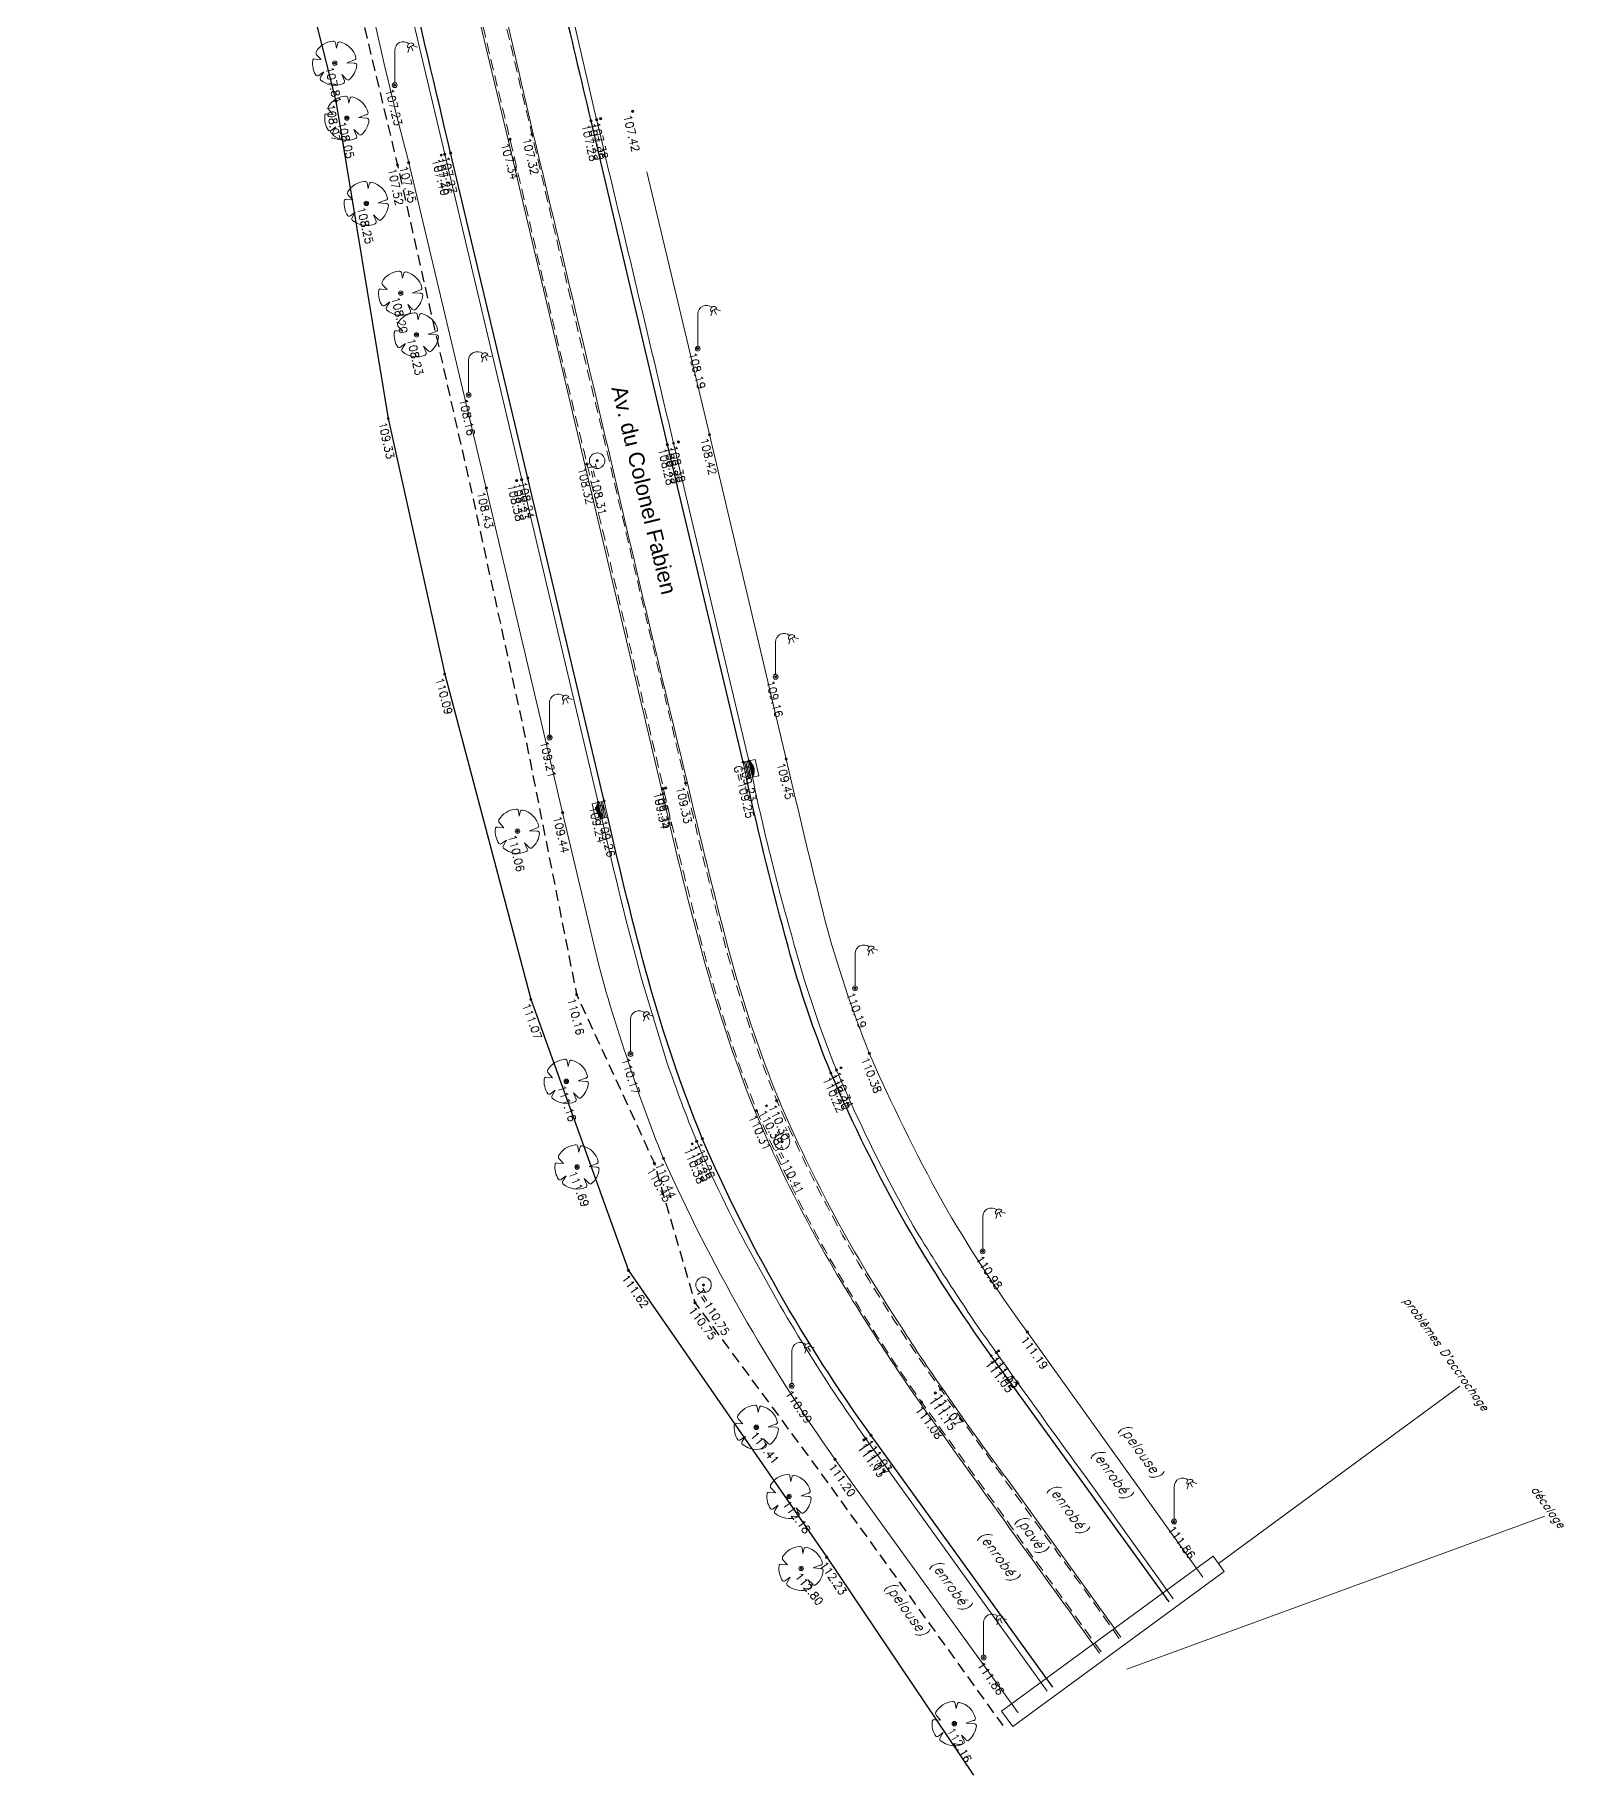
# Model space of a CAD drawing. Header units: metres. Extents: x 1657984 to 1658349, y 8187524 to 8187781.
# Drawn here: x 1657984.4 to 1658053.1, y 8187523.9 to 8187602.2 of the extents above; entities that cross this region are included whole.
import ezdxf
from ezdxf.enums import TextEntityAlignment as Align

# ---------------------------------------------------------------- set-up
doc = ezdxf.new("R2010")
doc.units = ezdxf.units.M
doc.header["$LTSCALE"] = 2
doc.header["$PDMODE"] = 32
doc.header["$PDSIZE"] = 0.1
doc.linetypes.add('CACHE', pattern=[0.375, 0.25, -0.125])
for name, color, linetype, lineweight in [('_ALTITUDE', 172, 'Continuous', 18), ('_CODE', 7, 'Continuous', 18), ('_MATRICULE', 2, 'Continuous', 18), ('_POINTS_ALTI', 172, 'Continuous', 18), ('ARBRES', 84, 'Continuous', 18), ('Observations', 4, 'Continuous', 20), ('RES_ASSDIV_SYM', 7, 'Continuous', 20), ('RES_ASSEP_SYM', 7, 'Continuous', 20), ('RES_ECL_SYM', 7, 'Continuous', 20), ('SOL_NATURE', 7, 'CACHE', 18), ('SOL_NATURE_TXT', 7, 'Continuous', 18), ('VOIRIE', 7, 'Continuous', 18), ('VOIRIE_BORDURETTE', 7, 'Continuous', 18), ('VOIRIE_NUMPOL', 7, 'Continuous', 18), ('VOIRIE_SIGHOR', 253, 'Continuous', 18)]:
    doc.layers.add(name, color=color, linetype=linetype, lineweight=lineweight)
for name, color, linetype in [('TALUS_BAS', 36, 'CACHE'), ('TALUS_HAUT', 36, 'Continuous'), ('VOIRIE_CANIVEAU', 5, 'Continuous')]:
    doc.layers.add(name, color=color, linetype=linetype)
doc.styles.add('ARIAL', font='arial.ttf', dxfattribs={"height": 0.7})
doc.styles.add('NatureSol', font='simplex.shx', dxfattribs={"oblique": 15.3})
doc.styles.add('ROMANS', font='romans.shx', dxfattribs={"oblique": 18})

# ---------------------------------------------------------------- blocks, each defined once
blk = doc.blocks.new('RC_ecl1_v7')
at = {"color": 0, "linetype": 'ByBlock', "lineweight": -2}
for points in [[(0, 0.1092785626943638), (0, 1.56632606528555, -0.6328582952916635), (0.632227533666398, 1.865772502197553)], [(0.8624435585190477, 1.819880900295288, 1.000000000000001), (0.5946039440721387, 1.677033105923609), (0.8624435585190477, 1.819880900295288)]]:
    blk.add_lwpolyline(points, format="xyb", dxfattribs=at)
for points in [[(0.6615638476839113, 1.71274505451656), (0.5901973666223803, 1.478254555438846)], [(0.7285237512955854, 1.748457003109449), (0.8356595970743423, 1.547577292274242)], [(0.7954836549072751, 1.784168951702348), (1.029974090675679, 1.712802489908864)]]:
    blk.add_lwpolyline(points, dxfattribs=at)
blk.add_circle((0, 0), 0.109278562694339, dxfattribs=at)
blk = doc.blocks.new('RA_TCir_70_v7')
at = {"color": 0, "linetype": 'ByBlock', "lineweight": -2}
blk.add_circle((0, 0), 0.35, dxfattribs=at)
blk = doc.blocks.new('RA_Aval_v7')
at = {"linetype": 'ByBlock', "lineweight": -2}
blk.add_hatch(color=0, dxfattribs=at).paths.add_polyline_path([(0.6249999999998863, 0.5), (0.5957812499995043, 0.515625), (0.5332812500001864, 0.53125), (0.4999999999998863, 0.53125), (0.4667187499999272, 0.53125), (0.4042187500001546, 0.5156250000002274), (0.3749999999998863, 0.5, 0.1909877799999934), (-1.13686837721616e-13, 0), (0.9999999999998863, 0, 0.1909877799999709)])
at = {"color": 0, "linetype": 'ByBlock', "lineweight": -2}
blk.add_lwpolyline([(0, 0), (0, 1), (1, 1), (1, 0), (0, 0, -0.19098778), (0.375, 0.5), (0.4042187500000409, 0.515625), (0.4667187500000409, 0.53125), (0.5, 0.53125), (0.5332812499999591, 0.53125), (0.5957812499999591, 0.515625), (0.625, 0.5, -0.19098778), (1, 0)], format="xyb", dxfattribs=at)
blk = doc.blocks.new('RA_GCar_v7')
at = {"color": 0}
for points in [[(0, 1), (1, 1), (1, 0), (0, 0), (0, 1)], [(0.25, 1), (0.25, 0)], [(0.5, 0), (0.5, 1)], [(0.75, 1), (0.75, 0)]]:
    blk.add_lwpolyline(points, dxfattribs=at)
blk = doc.blocks.new('PA_Feuil_v7')
at = {"color": 0, "linetype": 'ByBlock', "lineweight": -2}
for p, q in [((0.03909062693321106, 0.9133704686263107), (0.07896294334890394, 0.6751338980925732)), ((0.07896294334890394, 0.6751338980925732), (0.1383670958263369, 0.9134378556507474)), ((-0.873754222903339, 0.1781046381935166), (-0.615621926376345, 0.1584245506779662)), ((-0.615621926376345, 0.1584245506779662), (-0.8143231156161751, 0.3766980081941778)), ((0.8536832906467992, 0.1395665848598872), (0.5360794546180125, 0.02021918371022141)), ((0.5360794546180125, 0.02021918371022141), (0.8736329262595174, 0.000593005814468047)), ((-0.714413208694133, -0.55643341237676), (-0.4961127963682161, -0.3974428106944304)), ((-0.4961127963682161, -0.3974428106944304), (-0.6349381239601471, -0.6358006778719895)), ((0.4373555593245715, -0.7939152482378755), (0.3180351129846367, -0.5160219997664217)), ((0.3180351129846367, -0.5160219997664217), (0.5167228248195948, -0.7144401635038768))]:
    blk.add_line(p, q, dxfattribs=at)
blk.add_circle((0, 0), 0.1, dxfattribs=at)
for centre, radius, start, end in [((0.004947875182223432, 0.02349880032272986), 0.9729096192838115, 95.01689130566228, 149.6128913056538), ((-0.05851932910405803, 0.895765361881589), 0.09927649176365425, 10.20289130563524, 102.4948913056632), ((0.2191512662902947, 0.8555813902430337), 0.09927649176365425, 79.25789130566082, 144.4228913056451), ((0.007936726549510054, 0.007947508473606013), 0.9729096192838115, 13.73989130566205, 76.33789130565641), ((-0.00793852353680999, -0.00530013596944197), 0.9927649176365423, 172.8358913056754, 213.7228913056547), ((-0.9140803811631627, 0.109907392163327), 0.0794211934109234, 59.38789130566015, 188.0708913056812), ((-0.7055085481078883, 0.4631424372346892), 0.1389870884691159, 157.8318913056779, 218.5058913056569), ((0.8536159036224393, 0.2388430537528455), 0.09927649176365425, 270.0388913056562, 0.03889130564320286), ((0.8803319973248689, -0.1182033428263566), 0.1191317901163851, 19.41189130565428, 93.28489130565595), ((-0.774032999649491, -0.4770526694768906), 0.09927649176365425, 233.1688913056869, 306.9088913056777), ((-0.5554765166310333, -0.69531264958805), 0.09927649176365425, 143.1688913056237, 216.9088913056481), ((0.00564094096279895, -0.02249884768421091), 0.9729096192838115, 228.8228913056724, 293.7628913056517), ((0.6004100405064716, -0.6614358837037855), 0.09927649176365425, 212.3718913057033, 290.8348913056597), ((0.02316338629132423, 0.001670331453780499), 0.9729096192838115, 309.027891305662, 355.2558913056434), ((0.3447215563963402, -0.8293867500322771), 0.09927649176365425, 302.371891305678, 20.83489130565726)]:
    blk.add_arc(centre, radius, start, end, dxfattribs=at)
blk = doc.blocks.new('ALTMAT-Z')
at = {"color": 0}
blk.add_point((0, 0), dxfattribs=at)
at = {"layer": '_ALTITUDE', "style": 'ROMANS'}
blk.add_attdef('ALT', text='', height=0.36, dxfattribs=at).set_placement((0.1, -0.1), align=Align.TOP_LEFT)
at = {"layer": '_CODE', "style": 'ROMANS', "flags": 1}
blk.add_attdef('COD', text='', height=0.15, dxfattribs=at).set_placement((-0.1, 0), align=Align.MIDDLE_RIGHT)
at = {"layer": '_MATRICULE', "style": 'ROMANS', "flags": 1}
blk.add_attdef('MAT', (0.1, 0.1), '', height=0.05, dxfattribs=at)

msp = doc.modelspace()

# ---------------------------------------------------------------- linework, layer by layer
at = {"layer": 'Observations', "flags": 128}
for points in [[(1658037.616111564, 8187533.459610169), (1658048.471157551, 8187541.440935604)], [(1658033.490438641, 8187528.715088303), (1658052.29439683, 8187535.599217046)]]:
    msp.add_lwpolyline(points, dxfattribs=at)
at = {"layer": 'Observations'}
msp.add_lwpolyline([(1658037.36995376, 8187533.794611509), (1658037.87472275, 8187533.107660758), (1658028.36308989, 8187526.13509365), (1658027.858320901, 8187526.8220444)], close=True, dxfattribs=at)
at = {"layer": 'SOL_NATURE', "flags": 128}
for points in [[(1658032.329824371, 8187529.489448738, 0.0003417976835828039), (1658024.255072576, 8187540.733110622, -0.02444775094952266), (1658019.891845319, 8187547.599956095, -0.02548157032593427), (1658016.843706165, 8187553.831958729, -0.02826303733053725), (1658014.540657705, 8187560.715882614, -0.009611975843879806), (1658012.647480357, 8187568.333731267), (1658009.206133119, 8187582.933743727, 0.0002178630431369811), (1658008.133312686, 8187587.374103266), (1658005.746299482, 8187597.534460124, -0.002387105590897876), (1658004.10219493, 8187604.45183222, -0.01962337706009702), (1658002.438958882, 8187612.199400932, -0.02079044931935513), (1658001.613454162, 8187619.335278496), (1658001.311366432, 8187627.210734121, 0.001718680678858691), (1658000.762926906, 8187642.212587162), (1658000.220163567, 8187657.204646793, -0.02182741773536338), (1658000.219527023, 8187671.616061544)], [(1658033.151070124, 8187530.091878816), (1658031.645090664, 8187532.208101644, -0.004753020377001643), (1658025.116296097, 8187541.303203956, -0.01859694170555454), (1658021.174134267, 8187547.395302551, -0.02699414955304265), (1658017.742409728, 8187554.29110935, -0.03117904695424155), (1658015.413392334, 8187561.326020157, -0.008289051991101993), (1658013.640935997, 8187568.571876855, -0.0009453304625714129), (1658010.184485494, 8187583.168268846, 0.001424613644963912), (1658009.06519551, 8187587.816004299), (1658006.730866627, 8187597.759659569, -0.001168834644879033), (1658005.004672282, 8187605.047312118, -0.02049786279909878), (1658003.436560887, 8187612.370607364, -0.02214308118150496), (1658002.614270589, 8187619.725344827), (1658002.329887929, 8187627.253305211), (1658001.774345707, 8187642.233172656), (1658001.235390972, 8187657.225309803, -0.02065644474017369), (1658001.174292332, 8187671.264427449)]]:
    msp.add_lwpolyline(points, format="xyb", dxfattribs=at)
at = {"layer": 'TALUS_BAS', "flags": 128}
msp.add_lwpolyline([(1657991.228659875, 8187765.676454974), (1657991.25116807, 8187762.946126932), (1657991.35018258, 8187755.990546319), (1657991.603589335, 8187746.87276183), (1657992.342686424, 8187731.890463563), (1657993.028930163, 8187716.455082525), (1657993.247718345, 8187702.020658132), (1657993.895325125, 8187687.0240165), (1657993.873386234, 8187672.016735199), (1657995.345168957, 8187641.650005098), (1657996.097389032, 8187626.980096516), (1657997.093728032, 8187611.331314994), (1658000.680860856, 8187596.382919703), (1658003.996706234, 8187581.747379553), (1658006.451789076, 8187570.538058311), (1658008.739738809, 8187559.061802257), (1658012.237427779, 8187551.471784582), (1658014.063058792, 8187545.201411074), (1658019.706472819, 8187537.555297481), (1658027.91039375, 8187526.172607336)], dxfattribs=at)
at = {"layer": 'TALUS_HAUT', "flags": 128}
msp.add_lwpolyline([(1657984.368293871, 8187772.959780828), (1657985.210095, 8187757.694319), (1657986.065112, 8187748.078224), (1657987.915521, 8187735.696359), (1657988.49175, 8187723.724545), (1657989.757139, 8187710.041134), (1657990.565161, 8187697.65211), (1657991.507387, 8187685.347324), (1657992.167422, 8187672.737134), (1657992.004182, 8187659.030189), (1657992.094291, 8187647.177891), (1657993.212133, 8187635.962713), (1657993.886943, 8187622.714496), (1657995.339035, 8187609.467414), (1657997.915931, 8187599.258868), (1658000.260987, 8187584.977506), (1658002.809244, 8187573.477278), (1658006.680671, 8187558.847842), (1658011.0668, 8187546.650471), (1658019.992807, 8187533.746744), (1658026.586867444, 8187523.940992797)], dxfattribs=at)
at = {"layer": 'VOIRIE', "flags": 128}
for points in [[(1657996.147417223, 8187687.10535447), (1657996.687533322, 8187672.104817269), (1657997.028364095, 8187663.025490029), (1657997.055895771, 8187662.286731624), (1657997.232519162, 8187657.147558173), (1657997.785652737, 8187642.152224472), (1657998.319225415, 8187627.085671757, 0.007107715671433273), (1657998.719226479, 8187617.967220921, 0.006326849506248765), (1657999.363873671, 8187612.38354381), (1657999.525111762, 8187611.550486703), (1657999.641434669, 8187610.82093098, 0.00788223894248013), (1658000.403646097, 8187607.055759293), (1658002.80837593, 8187596.862470657), (1658006.269515572, 8187582.229794316), (1658009.709706793, 8187567.702789076), (1658009.726099279, 8187567.633434256), (1658009.879243146, 8187566.98549925, 0.01177512300018141), (1658011.67475367, 8187559.729327495), (1658012.816525864, 8187555.975511901, 0.0133353293812764), (1658014.14440412, 8187552.452876391, 0.02604689284027517), (1658016.546661283, 8187547.487436461, 0.0314449380923172), (1658021.752006355, 8187539.076187263), (1658029.9108124, 8187527.714967025)], [(1658007.699286786, 8187606.731603584, -0.002043014964965095), (1658009.638719392, 8187598.424770963, -0.0006107471785762879), (1658013.097772963, 8187583.866625703), (1658016.487199903, 8187569.574104363), (1658016.553197465, 8187569.269987764), (1658016.64623116, 8187568.840312089, 0.01071015957847509), (1658017.661312715, 8187564.506147322, 0.01071015957847509), (1658018.290631686, 8187562.174199786, 0.03184006864503006), (1658020.428696617, 8187555.663542201, 0.02874916021597277), (1658024.009453625, 8187548.436066427, -0.001965829758135329), (1658025.0264107, 8187546.800493598, 0.005010540254606831), (1658026.811459118, 8187544.08516064, -0.003335978062796216), (1658027.615385357, 8187542.957494735, 0.003428438590653213), (1658031.662595356, 8187537.329228532), (1658035.580600007, 8187531.874076012)]]:
    msp.add_lwpolyline(points, format="xyb", dxfattribs=at)
at = {"layer": 'VOIRIE_BORDURETTE', "flags": 128}
for points in [[(1658028.596504922, 8187526.750848363), (1658020.359633092, 8187538.154495396, -0.04871783146083474), (1658012.647447268, 8187551.688076187, -0.0202349132211175), (1658010.997854519, 8187556.24812736, -0.02657827252818027), (1658009.455855638, 8187561.568029043), (1658008.111224967, 8187567.246325685), (1658004.67699893, 8187581.8480452), (1658001.188176474, 8187596.49188342, -0.01255603460794949), (1657999.420650787, 8187603.930030802, -0.01665323984453737), (1657997.840440157, 8187611.410212477, -0.03574771137881618), (1657996.673196124, 8187627.016872757), (1657996.143284976, 8187642.118563195), (1657996.13084623, 8187642.440623343), (1657995.564283647, 8187657.109885271), (1657995.0139305, 8187672.058212324), (1657994.48358458, 8187687.049258562), (1657993.922894173, 8187702.039459794), (1657993.394261596, 8187716.496932744), (1657992.844819703, 8187731.911054879), (1657992.306400885, 8187746.901582499, -0.01365068179068255), (1657991.922031233, 8187761.898427317, -0.01718290044725392), (1657991.928594179, 8187762.622791218)], [(1658036.915868406, 8187532.854163385), (1658029.012348252, 8187543.882224744, -0.02811759028842944), (1658025.179971044, 8187549.764606615, -0.02286028324207142), (1658021.905722019, 8187556.418159362, -0.02851111944507485), (1658019.9049285, 8187562.428168392, -0.003669768841942965), (1658018.166819686, 8187569.656796191), (1658014.717441838, 8187584.254883599), (1658011.898967155, 8187596.068797142)]]:
    msp.add_lwpolyline(points, format="xyb", dxfattribs=at)
at = {"layer": 'VOIRIE_CANIVEAU'}
for points in [[(1658016.228360462, 8187569.518007342), (1658012.825370357, 8187583.801326885), (1658009.391426734, 8187598.368207864, -0.000269040872875032), (1658006.702402881, 8187609.787519768, -0.01062487037325698), (1658006.245462487, 8187612.244093882)], [(1658009.97746149, 8187567.768035129), (1658006.544855833, 8187582.295797332), (1658003.071134896, 8187596.922571355, 0.0007258844779943866), (1658001.044246508, 8187605.503545593, -0.0156088467524246), (1657999.900265656, 8187610.862093154)], [(1658035.394799605, 8187531.737780938), (1658027.387247893, 8187542.806477439, -0.02232124205977282), (1658023.543600585, 8187548.732251224, -0.02605450383746283), (1658020.174711106, 8187555.533780164, -0.03040974036083983), (1658018.251204047, 8187561.228677856, -0.01425517033698453), (1658016.387330475, 8187568.784497657)], [(1658030.156527853, 8187527.895213168), (1658021.9847409, 8187539.230247632, -0.0539808697901627), (1658014.390221556, 8187552.578465331, -0.02821802323157663), (1658011.969118231, 8187559.71432539, -0.01255102605965724), (1658010.147436682, 8187567.048888627)]]:
    msp.add_lwpolyline(points, format="xyb", dxfattribs=at)
at = {"layer": 'VOIRIE_SIGHOR', "flags": 128}
for points in [[(1658032.259027713, 8187529.437515397, -0.0008807495519559502), (1658024.187478925, 8187540.688366501, -0.01091970355896194), (1658021.88806504, 8187544.141893511, -0.04346051275538769), (1658016.768043123, 8187553.793302231, -0.02995692512997898), (1658014.343506884, 8187561.104175905, -0.01248823648406491), (1658012.558965899, 8187568.312513079), (1658009.115770409, 8187582.912082488), (1658005.658613477, 8187597.514403758), (1658003.957552894, 8187604.65801631, -0.01713229904987526), (1658002.358342236, 8187612.185565666, -0.01940982730782964), (1658001.52043417, 8187619.640164671), (1658001.230759565, 8187627.207365), (1658000.677265347, 8187642.210843685), (1658000.666801782, 8187642.50171898), (1658000.137958202, 8187657.20297366), (1657999.952850284, 8187664.39972825), (1658000.077524787, 8187670.842783304), (1658000.076910189, 8187672.199201505), (1657999.506107836, 8187687.189121149)], [(1658033.222863017, 8187530.144542952), (1658028.193016427, 8187537.135643951, -0.005249715131749021), (1658026.267711074, 8187539.79954168), (1658025.195242302, 8187541.339835572, -0.01392080484022202), (1658023.381143266, 8187544.055192349, -0.04646366762272308), (1658017.832354627, 8187554.332980273, -0.03200410751143874), (1658015.546741137, 8187561.212021534, -0.007689091944421572), (1658013.723907641, 8187568.589132925, -0.002915087357957225), (1658010.26060143, 8187583.180288942, 0.001231189926445376), (1658006.792470526, 8187597.772900899, 0.002601156292387546), (1658005.082431318, 8187605.070220768, 0.0003676674979009522), (1658003.535626932, 8187612.383860689, -0.02465123511310883), (1658002.693297002, 8187619.915185578), (1658002.41774626, 8187627.256330493), (1658001.888774828, 8187642.235501641), (1658001.878503759, 8187642.513314621), (1658001.334509604, 8187657.227327173, -0.01994498651322705), (1658001.271332939, 8187670.522378992), (1658001.612621119, 8187672.241966563), (1658003.288834265, 8187679.226246504, 0.03169641560276845)]]:
    msp.add_lwpolyline(points, format="xyb", dxfattribs=at)

# ---------------------------------------------------------------- block references
at = {"layer": '_POINTS_ALTI'}
for p, rotation, values in [((1657997.860267209, 8187600.964646617, 107.81), 282.8854837848198, {'ALT': '107.81'}), ((1658000.558238665, 8187599.972260953, 107.23), 284.3578196243987, {'ALT': '107.23'}), ((1657997.915931, 8187599.258867999, 108.07), 279.32497775046, {'ALT': '108.07'}), ((1657998.407990022, 8187598.492625585, 108.05), 283.8248036627802, {'ALT': '108.05'}), ((1658009.391426734, 8187598.368207864, 107.28), 282.9062772036778, {'ALT': '107.28'}), ((1658009.638719392, 8187598.424770963, 107.25), 282.9265520118196, {'ALT': '107.25'}), ((1658009.825718925, 8187598.467543253, 107.38), 283.8851193715869, {'ALT': '107.38'}), ((1658011.265518074, 8187598.796867636, 107.42), 283.5177045254466, {'ALT': '107.42'}), ((1658005.746299482, 8187597.534460124, 107.34), 285.4830760962155, {'ALT': '107.34'}), ((1658006.730866627, 8187597.759659569, 107.32), 283.0989856265674, {'ALT': '107.32'}), ((1658002.64846252, 8187596.82589376, 107.4), 284.5181955220458, {'ALT': '107.40'}), ((1658002.80837593, 8187596.862470657, 107.26), 284.1741920203119, {'ALT': '107.26'}), ((1658003.071134896, 8187596.922571355, 107.27), 282.341025796542, {'ALT': '107.27'}), ((1658000.680860856, 8187596.382919703, 107.52), 281.9623942387145, {'ALT': '107.52'}), ((1658001.188176474, 8187596.49188342, 107.45), 284.0834247997865, {'ALT': '107.45'}), ((1657999.282058892, 8187594.654123758, 108.25), 283.400622377733, {'ALT': '108.25'}), ((1658000.828777533, 8187590.616654966, 108.2), 283.400622377733, {'ALT': '108.20'}), ((1658001.533170464, 8187588.744267109, 108.23), 283.400622377733, {'ALT': '108.23'}), ((1658014.189344636, 8187588.115674219, 108.19), 284.7819626308001, {'ALT': '108.19'}), ((1658003.883305502, 8187586.032767949, 108.16), 282.5823873475106, {'ALT': '108.16'}), ((1658000.260987, 8187584.977506001, 109.33), 282.4939111677211, {'ALT': '109.33'}), ((1658014.717441838, 8187584.254883599, 108.42), 283.819816191158, {'ALT': '108.42'}), ((1658009.663077336, 8187583.077998236, 108.31), 282.5521944468658, {'ALT': 'T=108.31'}), ((1658012.825370357, 8187583.801326885, 108.28), 283.7013359457478, {'ALT': '108.28'}), ((1658013.097772962, 8187583.866625704, 108.25), 282.3795064838516, {'ALT': '108.25'}), ((1658013.314434163, 8187583.918562504, 108.38), 283.6251708532571, {'ALT': '108.38'}), ((1658009.206278571, 8187582.933778595, 108.32), 283.5895548528578, {'ALT': '108.32'}), ((1658004.67699893, 8187581.8480452, 108.43), 283.400622377733, {'ALT': '108.43'}), ((1658006.047886294, 8187582.176666595, 108.38), 283.4453313818047, {'ALT': '108.38'}), ((1658006.269515572, 8187582.229794316, 108.23), 283.768355392931, {'ALT': '108.23'}), ((1658006.544855833, 8187582.295797332, 108.24), 283.0671356726052, {'ALT': '108.24'}), ((1658002.809243999, 8187573.477278, 110.09), 284.822560882433, {'ALT': '110.09'}), ((1658017.689803675, 8187573.356255396, 109.16), 283.9947834082211, {'ALT': '109.16'}), ((1658007.524323315, 8187570.62894461, 109.21), 282.9873951786545, {'ALT': '109.21'}), ((1658016.228360462, 8187569.518007342, 109.25), 283.6226812817328, {'ALT': 'G=109.25'}), ((1658016.487199903, 8187569.574104364, 109.23), 284.7595385074226, {'ALT': '109.23'}), ((1658018.166819686, 8187569.656796191, 109.45), 284.0101183328469, {'ALT': '109.45'}), ((1658012.747771991, 8187568.357772612, 109.35), 282.2117554400317, {'ALT': '109.35'}), ((1658013.640935997, 8187568.571876855, 109.33), 282.5127225888879, {'ALT': '109.33'}), ((1658009.709267955, 8187567.704645753, 109.24), 283.9193362266529, {'ALT': '109.24'}), ((1658009.97746149, 8187567.768035129, 109.26), 283.6708327552374, {'ALT': 'G=109.26'}), ((1658012.625477828, 8187568.328456944, 109.34), 281.9408806602036, {'ALT': '109.34'}), ((1658006.080461551, 8187566.408852205, 110.06), 283.3223427242415, {'ALT': '110.06'}), ((1658008.111224967, 8187567.246325685, 109.44), 282.6255249254475, {'ALT': '109.44'}), ((1658021.264184451, 8187559.340216991, 110.19), 290.2552450962669, {'ALT': '110.19'}), ((1658008.739738809, 8187559.061802257, 110.16), 284.2106002298889, {'ALT': '110.16'}), ((1658006.680671, 8187558.847842, 111.07), 289.7783951719787, {'ALT': '111.07'}), ((1658021.905722019, 8187556.418159362, 110.38), 291.6793772737208, {'ALT': '110.38'}), ((1658011.162190014, 8187556.383745135, 110.17), 287.149441572887, {'ALT': '110.17'}), ((1658020.428696617, 8187555.663542201, 110.2), 293.4585954309135, {'ALT': '110.20'}), ((1658020.629290612, 8187555.766026337, 110.34), 291.8053163105672, {'ALT': '110.34'}), ((1658008.278214802, 8187555.155554937, 111.16), 287.7702311525275, {'ALT': '111.16'}), ((1658017.742409728, 8187554.29110935, 110.3), 292.9053412978125, {'ALT': '110.30'}), ((1658020.174711106, 8187555.533780164, 110.22), 293.9480321806873, {'ALT': '110.22'}), ((1658016.843706165, 8187553.831958729, 110.31), 294.1010791123352, {'ALT': '110.31'}), ((1658017.282048485, 8187554.055909269, 110.38), 297.0626391883786, {'ALT': '110.38'}), ((1658014.14440412, 8187552.452876391, 110.25), 293.4720088208717, {'ALT': '110.25'}), ((1658013.938253916, 8187552.34755357, 110.38), 292.0857496300678, {'ALT': '110.38'}), ((1658014.390221556, 8187552.578465331, 110.26), 291.9740871144447, {'ALT': '110.26'}), ((1658017.979664833, 8187552.440364134, 110.41), 296.3950487899745, {'ALT': 'T=110.41'}), ((1658012.237427779, 8187551.471784582, 110.45), 298.3508725930396, {'ALT': '110.45'}), ((1658012.647447268, 8187551.688076187, 110.44), 292.205960461647, {'ALT': '110.44'}), ((1658008.761893813, 8187551.301463777, 111.69), 291.2068422603807, {'ALT': '111.69'}), ((1658027.006468505, 8187547.50675022, 110.98), 303.4264194676585, {'ALT': '110.98'}), ((1658011.0668, 8187546.650471, 111.62), 304.6731084616983, {'ALT': '111.62'}), ((1658014.448721211, 8187545.999126343, 110.75), 301.55499, {'ALT': 'T=110.75'}), ((1658014.063058792, 8187545.201411074, 110.75), 306.632705062926, {'ALT': '110.75'}), ((1658027.726706707, 8187543.031184733, 111.13), 305.0774309131716, {'ALT': '111.13'}), ((1658029.012348252, 8187543.882224744, 111.19), 305.4022684750643, {'ALT': '111.19'}), ((1658027.387247893, 8187542.806477439, 111.05), 307.915672334517, {'ALT': '111.05'}), ((1658027.615385357, 8187542.957494735, 111.02), 307.0354357681048, {'ALT': '111.02'}), ((1658018.417665106, 8187541.456504001, 110.99), 304.7379299999999, {'ALT': '110.99'}), ((1658016.825824458, 8187539.590855935, 111.41), 308.7027, {'ALT': '111.41'}), ((1658024.871121184, 8187541.140908593, 111.15), 305.4664290824542, {'ALT': '111.15'}), ((1658025.116296097, 8187541.303203956, 111.07), 306.6312237967803, {'ALT': '111.07'}), ((1658024.255072576, 8187540.733110622, 111.08), 306.3458880514492, {'ALT': '111.08'}), ((1658021.9847409, 8187539.230247632, 111.03), 306.0527577914603, {'ALT': '111.03'}), ((1658021.661837725, 8187539.016499466, 111.13), 305.9700705499542, {'ALT': '111.13'}), ((1658021.752006355, 8187539.076187263, 111.01), 305.4864945158902, {'ALT': '111.01'}), ((1658020.359633092, 8187538.154495396, 111.2), 305.453397312103, {'ALT': '111.20'}), ((1658018.298431484, 8187536.483108821, 112.18), 306.6581517632945, {'ALT': '112.18'}), ((1658019.992807, 8187533.746744, 112.23), 303.9195956053968, {'ALT': '112.23'}), ((1658035.615795828, 8187535.351304818, 111.86), 306.1847603312303, {'ALT': '111.86'}), ((1658018.841518849, 8187533.243764459, 112.8), 307.81152, {'ALT': '112.80'}), ((1658027.049527688, 8187529.234455159, 111.86), 304.9054029406898, {'ALT': '111.86'}), ((1658025.729630798, 8187526.258992212, 112.16), 299.8864262786965, {'ALT': '112.16'})]:
    msp.add_blockref('ALTMAT-Z', p, dxfattribs=dict(at, rotation=rotation)).add_auto_attribs(values)
at = {"layer": 'ARBRES'}
for p in [(1657997.860267209, 8187600.964646617), (1657998.407990022, 8187598.492625584), (1657999.282058892, 8187594.654123758), (1658000.828777533, 8187590.616654966), (1658001.533170463, 8187588.744267109), (1658006.080461551, 8187566.408852206), (1658008.278214802, 8187555.155554937), (1658008.761893814, 8187551.301463777), (1658016.825824458, 8187539.590855935), (1658018.298431484, 8187536.483108821), (1658018.841518849, 8187533.243764459), (1658025.729630798, 8187526.258992212)]:
    msp.add_blockref('PA_Feuil_v7', p, dxfattribs=at)
at = {"layer": 'RES_ASSDIV_SYM'}
for p in [(1658009.663077336, 8187583.077998236), (1658017.979664833, 8187552.440364134), (1658014.448721211, 8187545.999126343)]:
    msp.add_blockref('RA_TCir_70_v7', p, dxfattribs=at)
at = {"layer": 'RES_ASSEP_SYM'}
for name, p, xscale, yscale, zscale, rotation in [('RA_GCar_v7', (1658016.387330475, 8187568.784497657), 0.264848507243951, 0.750538422002931, 0.264848507243951, 12.22832442542952), ('RA_Aval_v7', (1658016.487199903, 8187569.574104363), 0.7508275716846001, 0.297240929375478, 0.7508275716846001, 282.2283244350659), ('RA_Aval_v7', (1658009.709706794, 8187567.702789077), -0.7370530981138879, 0.282420922084145, 0.7370530981138879, 103.2982012818762), ('RA_GCar_v7', (1658009.879243147, 8187566.985499252), 0.2755829917525889, 0.7389609305148241, 0.2755829917525889, 13.2982013401084)]:
    msp.add_blockref(name, p, dxfattribs=dict(at, xscale=xscale, yscale=yscale, zscale=zscale, rotation=rotation))
at = {"layer": 'RES_ECL_SYM'}
for p in [(1658000.558238665, 8187599.972260953), (1658014.189344636, 8187588.115674219), (1658003.883305502, 8187586.032767949), (1658017.689803675, 8187573.356255396), (1658007.524323315, 8187570.62894461), (1658021.264184451, 8187559.340216991), (1658011.162190014, 8187556.383745135), (1658027.006468505, 8187547.50675022), (1658018.417665106, 8187541.456504001), (1658035.615795828, 8187535.351304818), (1658027.049527688, 8187529.234455159)]:
    msp.add_blockref('RC_ecl1_v7', p, dxfattribs=at)

# ---------------------------------------------------------------- texts
at = {"layer": 'Observations', "style": 'ROMANS', "oblique": 18}
for s, p in [("problèmes D'accrochage", (1658045.921165424, 8187545.291915542)), ('décalage', (1658051.662102936, 8187536.792979009))]:
    msp.add_text(s, height=0.3695816560720932, rotation=305.6281687791143, dxfattribs=at).set_placement(p)
at = {"layer": 'SOL_NATURE_TXT', "style": 'NatureSol', "oblique": 15.3}
for s, p in [('(pelouse)', (1658034.129332243, 8187538.52703131)), ('(enrobé)', (1658032.836643849, 8187537.503876272)), ('(enrobé)', (1658030.858618569, 8187535.932128709)), ('(enrobé)', (1658027.736958472, 8187533.800616499)), ('(pavé)', (1658029.219332132, 8187534.786597435)), ('(enrobé)', (1658025.581621408, 8187532.502110604)), ('(pelouse)', (1658023.596435451, 8187531.419823279))]:
    msp.add_text(s, height=0.45, rotation=305.8835289589971, dxfattribs=at).set_placement(p, align=Align.MIDDLE_CENTER)
at = {"layer": 'VOIRIE_NUMPOL', "insert": (1658010.982892661, 8187586.516938248), "char_height": 0.6999999999999992, "attachment_point": 1, "rotation": 283.6518024610757, "style": 'ARIAL'}
msp.add_mtext_dynamic_manual_height_columns('Av. du Colonel Fabien', width=10.20457129749281, gutter_width=4.999999999999999, heights=[0], dxfattribs=at)

doc.saveas('drawing.dxf')
